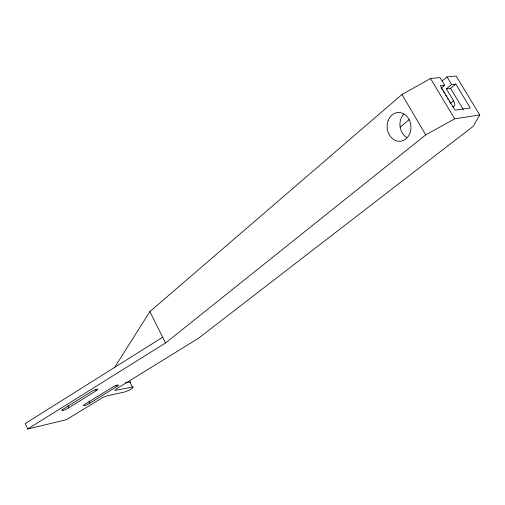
<?xml version="1.0" encoding="UTF-8"?>
<svg xmlns="http://www.w3.org/2000/svg" width="505" height="505" viewBox="0 0 505 505"><rect width="100%" height="100%" fill="white"/><g stroke="black" fill="none" stroke-linecap="round" stroke-linejoin="round"><path stroke-width="0.76" d="M442.285 80.825L447.007 76.899L456.141 76.015L479.75 114.976L473.223 126.282L198.389 338.325L116.434 388.844L114.787 390.485L132.373 387.019L129.924 381.976L125.379 382.885M114.629 367.406L149.878 311.591L401.961 94.517L430.519 78.496L440.044 77.574L444.69 85.294L441.174 88.192M400.093 127.121L409.157 119.597M452.341 106.561A6.477 3.087 51.1 0 0 453.541 100.792L446.363 88.861L451.622 84.55L455.838 84.095L470.281 107.982L454.999 110.153L440.354 85.762L444.69 85.294M446.363 88.861L450.586 88.388L455.838 84.095M453.541 100.792L450.447 103.272L449.235 101.259M162.667 337.233L25.25 423.537L27.737 428.985L165.533 342.977L425.747 134.86L454.677 118.82L479.75 114.976M62.784 410.47A4.659 0.745 -25.7 0 0 68.693 407.844L96.146 390.775A4.697 0.77 -25.9 0 0 96.973 389.191A4.697 0.77 -25.9 0 0 91.026 391.817L63.422 409.012A4.659 0.745 -25.7 0 0 62.784 410.47L62.159 409.107M89.928 403.129L116.75 386.571A4.526 0.72 -26.1 0 0 117.665 385.018A4.526 0.72 -26.1 0 0 111.971 387.55L85.004 404.221A4.482 0.701 -25.9 0 0 84.259 405.654A4.482 0.701 -25.9 0 0 89.928 403.129L88.994 401.166M27.737 428.985L66.275 419.743L103.026 397.359L107.199 395.787L123.971 392.164A5.713 0.865 -26.3 0 0 131.104 388.964A5.713 0.865 -26.3 0 0 132.373 387.019M447.007 76.899L451.622 84.55M450.586 88.388L463.331 109.541M441.566 88.476L442.374 89.821M443.182 91.171L444.394 93.185M445.606 95.205L446.414 96.55M447.626 98.563L448.434 99.914M430.519 78.496L454.677 118.82M401.961 94.517L425.747 134.86M149.878 311.591L165.533 342.977M116.112 385.252L116.75 386.571M95.489 389.405L96.146 390.775M67.746 405.812L68.693 407.844M129.924 381.976A5.7 0.896 -26.3 0 1 130.366 382.752M406.822 137.48A14.203 11.855 85.4 0 1 403.836 113.991M388.206 120.417A14.418 11.905 84.9 0 0 400.13 141.267A14.418 11.905 84.9 0 0 408.779 118.984A14.418 11.905 84.9 0 0 388.206 120.417"/></g></svg>
